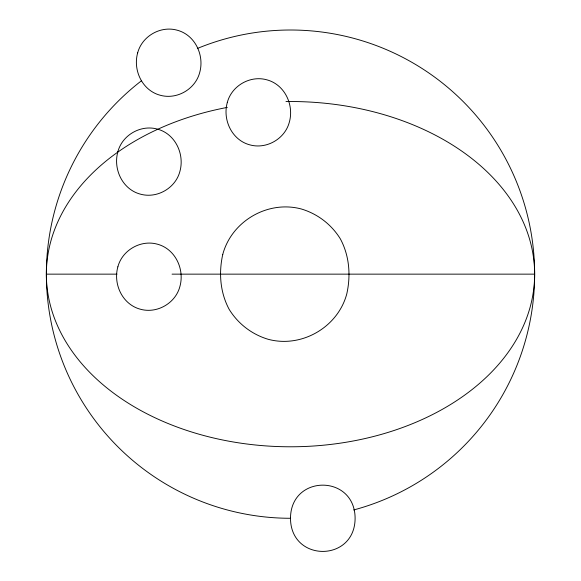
<?xml version="1.0" encoding="UTF-8"?>
<svg xmlns="http://www.w3.org/2000/svg" width="581" height="581" viewBox="0 0 581 581"><rect width="100%" height="100%" fill="white"/><g stroke="black" fill="none" stroke-linecap="round" stroke-linejoin="round"><path stroke-width="0.87" d="M290.5 518.281C290.653 474.118 354.955 474.118 355.107 518.281C354.955 562.444 290.653 562.444 290.5 518.281A244.136 244.136 0 0 1 141.517 80.737M46.364 274.145L116.97 274.145M172.056 274.145L534.636 274.145M285.975 101.544A244.136 172.63 0 0 1 513.023 345.165A244.136 172.63 0 0 1 104.449 385.929A244.136 172.63 0 0 1 227.309 107.398M197.489 48.419A244.136 244.136 0 0 1 521.753 195.884A244.136 244.136 0 0 1 353.691 509.965M117.87 151.743C112.925 169.115 122.518 189.559 140.566 194.192C157.131 198.738 175.535 188.113 179.878 171.497C184.823 154.118 175.23 133.674 157.182 129.047C140.617 124.494 122.213 135.119 117.87 151.743M137.675 52.842C132.729 70.214 142.323 90.658 160.371 95.291C176.936 99.838 195.339 89.213 199.682 72.596C204.628 55.217 195.034 34.78 176.987 30.147C160.421 25.593 142.018 36.218 137.675 52.842M117.87 266.824C112.925 284.196 122.518 304.64 140.566 309.274C157.131 313.827 175.535 303.202 179.878 286.578C184.823 269.206 175.23 248.762 157.182 244.129C140.617 239.583 122.213 250.208 117.87 266.824M227.309 102.459C222.363 119.831 231.957 140.275 250.012 144.909C266.577 149.455 284.98 138.83 289.323 122.213C294.269 104.841 284.675 84.398 266.621 79.764C250.055 75.21 231.652 85.835 227.309 102.459M222.77 254.391C218.616 272.874 220.134 292.541 229.183 309.382C238.072 323.806 251.929 334.438 268.161 339.289C301.546 348.28 337.873 327.306 346.784 293.899C350.931 275.416 349.413 255.749 340.372 238.907C331.475 224.491 317.625 213.859 301.386 209C268.001 200.009 231.674 220.983 222.77 254.391"/></g></svg>
